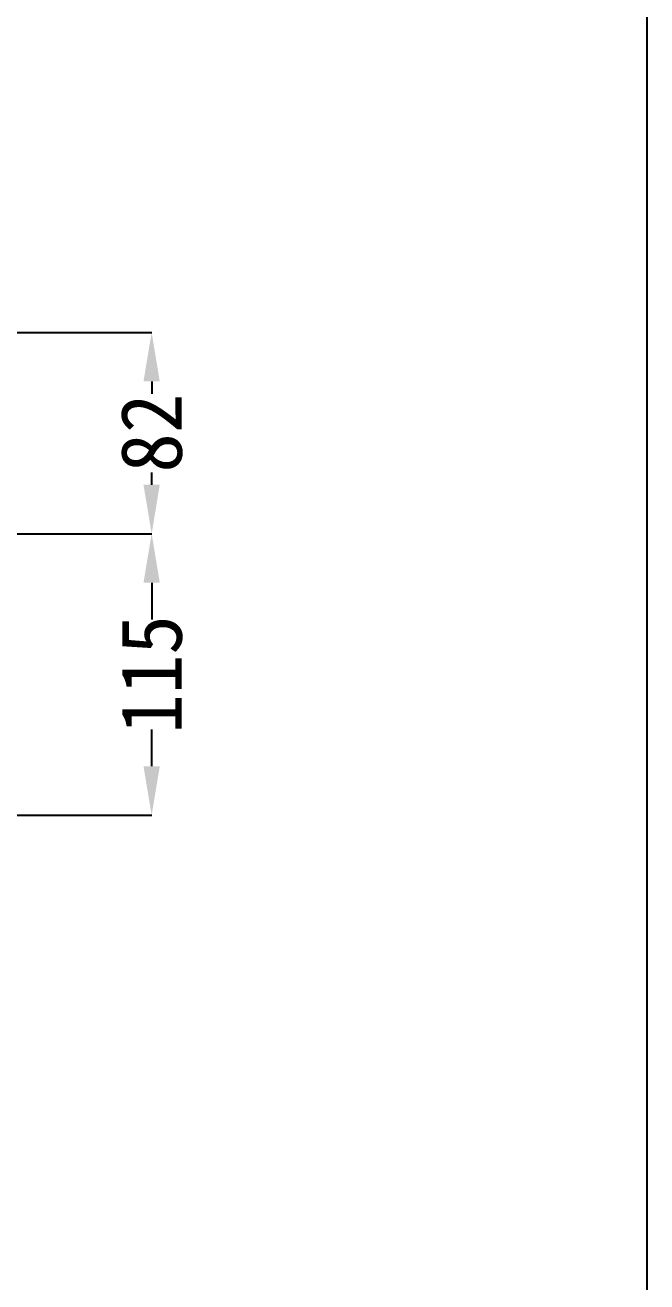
# Model space of a CAD drawing. Header units: millimetres. Extents: x -6 to 705, y -10 to 538.
# Drawn here: x 654.5 to 705.2, y 263.6 to 366.3 of the extents above; entities that cross this region are included whole.
import ezdxf

# ---------------------------------------------------------------- set-up
doc = ezdxf.new("R2010")
doc.units = ezdxf.units.MM
doc.layers.add('\\M+5B1EA\\M+5D7A2\\M+5B2E3', color=7, linetype='Continuous', lineweight=25)
doc.styles.get("Standard").update_dxf_attribs({"font": 'GulimChe.ttf'})

msp = doc.modelspace()

# ---------------------------------------------------------------- linework, layer by layer
at = {"color": 7}
msp.add_lwpolyline([(705.24, -9.64), (-5.62, -9.64), (-5.62, 537.62), (705.24, 537.62)], close=True, dxfattribs=at)
at = {"layer": '\\M+5B1EA\\M+5D7A2\\M+5B2E3', "lineweight": -3}
for p, q in [((626.32, 341.17), (664.8, 341.17)), ((664.8, 337.17), (664.8, 336.17)), ((664.8, 328.73), (664.8, 329.74)), ((647.6, 324.73), (664.8, 324.73)), ((647.6, 324.73), (664.8, 324.73)), ((664.8, 320.73), (664.8, 317.73)), ((664.8, 305.73), (664.8, 308.74)), ((647.6, 301.73), (664.8, 301.73))]:
    msp.add_line(p, q, dxfattribs=at)
at = {"layer": '\\M+5B1EA\\M+5D7A2\\M+5B2E3'}
for points in [[(664.13, 337.17), (665.46, 337.17), (664.8, 341.17)], [(664.13, 328.73), (665.46, 328.73), (664.8, 324.73)], [(664.13, 320.73), (665.46, 320.73), (664.8, 324.73)], [(664.13, 305.73), (665.46, 305.73), (664.8, 301.73)]]:
    msp.add_solid(points, dxfattribs=at)

# ---------------------------------------------------------------- texts
at = {"layer": '\\M+5B1EA\\M+5D7A2\\M+5B2E3', "lineweight": -3, "char_height": 5, "attachment_point": 5, "rotation": 90}
for s, insert in [('\\A1;82', (664.8, 332.95)), ('\\A1;115', (664.8, 313.23))]:
    msp.add_mtext(s, dxfattribs=dict(at, insert=insert))

doc.saveas('drawing.dxf')
